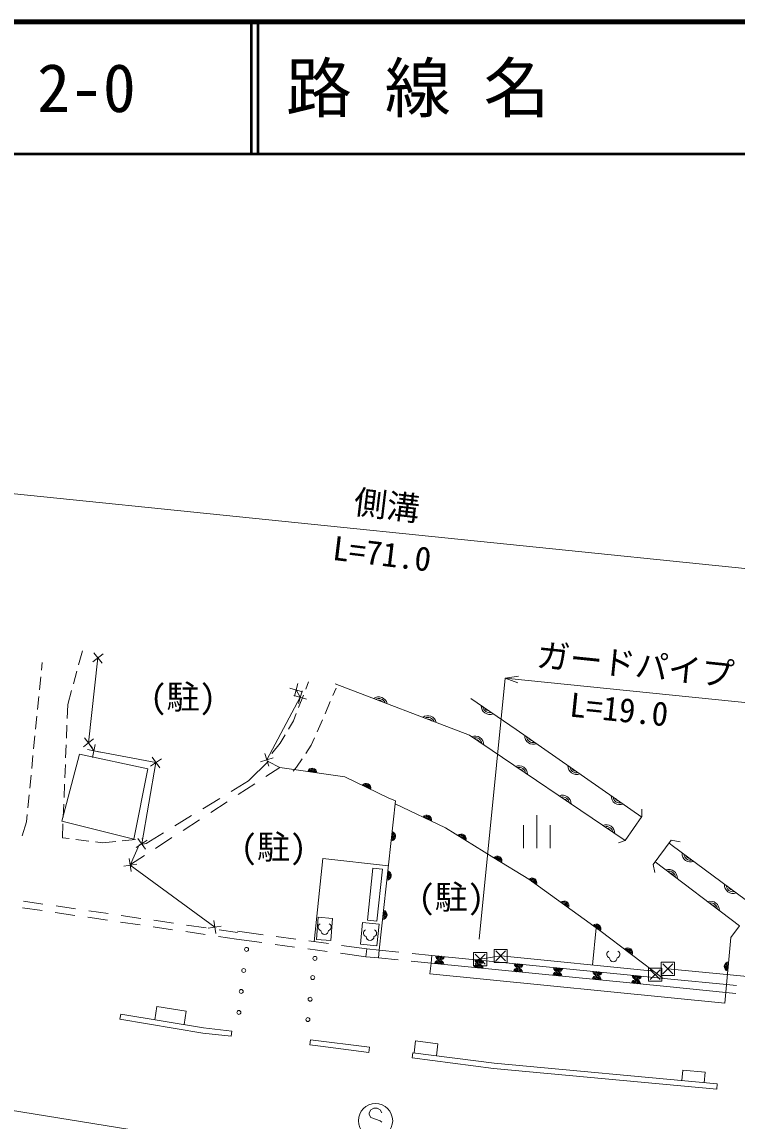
# Model space of a CAD drawing. Units: millimetres, scale not verified. Extents: x 40000 to 680000, y 20000 to 380000.
# Drawn here: x 160376 to 214576, y 296639 to 380000 of the extents above; entities that cross this region are included whole.
import ezdxf
from ezdxf.enums import TextEntityAlignment as Align

# ---------------------------------------------------------------- set-up
doc = ezdxf.new("R2010")
doc.units = ezdxf.units.MM
doc.header["$LTSCALE"] = 1000
for name, color, linetype, lineweight in [('M-BGD', 7, 'Continuous', 13), ('M-BMK-ROW', 30, 'Continuous', 13), ('M-STR-HTXT', 7, 'Continuous', 13), ('M-STR-STRC', 7, 'Continuous', 13), ('M-STR-STRD', 7, 'Continuous', 13), ('M-TTL', 2, 'Continuous', 140), ('M-TTL-LINE', 7, 'Continuous', 50)]:
    doc.layers.add(name, color=color, linetype=linetype, lineweight=lineweight)
doc.layers.add('M-TTL-TXT', color=7, linetype='Continuous')
doc.styles.add('ＭＳ ゴシック', font='')
doc.styles.get('ＭＳ ゴシック').set_extended_font_data('MS Gothic')

msp = doc.modelspace()

# ---------------------------------------------------------------- linework, layer by layer
at = {"layer": 'M-BGD'}
for p, q in [((164953, 332307), (164663, 331235)), ((165747, 331457), (166528, 332081)), ((165825, 332159), (166449, 331378)), ((161908, 331407), (161851, 330837)), ((161802, 330340), (161703, 329345)), ((164532, 330753), (164271, 329788)), ((164140, 329305), (163850, 328234)), ((180680, 329476), (181642, 329203)), ((181025, 328859), (181298, 329821)), ((181889, 329404), (182104, 329956)), ((184185, 329461), (183944, 328908)), ((161654, 328847), (161555, 327852)), ((180991, 328919), (181953, 328646)), ((181335, 328302), (181608, 329264)), ((181345, 328006), (181708, 328938)), ((183745, 328449), (183347, 327532)), ((163850, 328234), (163807, 327175)), ((161506, 327354), (161408, 326359)), ((180575, 326355), (180949, 326987)), ((180949, 326987), (181164, 327540)), ((183147, 327073), (182749, 326156)), ((163786, 326675), (163746, 325676)), ((161358, 325862), (161260, 324866)), ((163726, 325176), (163685, 324177)), ((165028, 325008), (165809, 325632)), ((165106, 325711), (165731, 324930)), ((165722, 324218), (165923, 325198)), ((179311, 324509), (179947, 325293)), ((179947, 325293), (180321, 325925)), ((182309, 325144), (181887, 324514)), ((182550, 325698), (182309, 325144)), ((161210, 324369), (161112, 323374)), ((163391, 319377), (164745, 324457)), ((164745, 324457), (169910, 323356)), ((165333, 324808), (166312, 324608)), ((178785, 324518), (179075, 323561)), ((163665, 323678), (163625, 322678)), ((170120, 323553), (170944, 324120)), ((170815, 323424), (170248, 324248)), ((177537, 322434), (179062, 323932)), ((178451, 323895), (179409, 324184)), ((178870, 322771), (179916, 323452)), ((178930, 324039), (178996, 324121)), ((179916, 323452), (179039, 323909)), ((181186, 323469), (180943, 323171)), ((181609, 324099), (181186, 323469)), ((161062, 322876), (160964, 321881)), ((169910, 323356), (168862, 318007)), ((163604, 322179), (163564, 321180)), ((176223, 321630), (177537, 322434)), ((176775, 321406), (178032, 322225)), ((160915, 321384), (160816, 320388)), ((174091, 320326), (175370, 321108)), ((163544, 320680), (163503, 319681)), ((174680, 320042), (175937, 320861)), ((207366, 320296), (207374, 319726)), ((160710, 319321), (160401, 318276)), ((160767, 319891), (160710, 319321)), ((163391, 319377), (168862, 318007)), ((171958, 319021), (173238, 319804)), ((172585, 318678), (173842, 319496)), ((199403, 317327), (199403, 319827)), ((207374, 319726), (206102, 317905)), ((163483, 319181), (163440, 318122)), ((169792, 317695), (171105, 318499)), ((198403, 317327), (198403, 319077)), ((200403, 317327), (200403, 319077)), ((163440, 318122), (163961, 318057)), ((164457, 317994), (165450, 317870)), ((165946, 317807), (166467, 317742)), ((166467, 317742), (167480, 317847)), ((167977, 317899), (168972, 318003)), ((169043, 317376), (169861, 317950)), ((169165, 318072), (169740, 317254)), ((169256, 317591), (169792, 317695)), ((169469, 318055), (169522, 318060)), ((170490, 317313), (171747, 318132)), ((206102, 317905), (205591, 317742)), ((209583, 317951), (208213, 316084)), ((209649, 317545), (209419, 317727)), ((210260, 317827), (209583, 317951)), ((168606, 316086), (169256, 317591)), ((209649, 317545), (215869, 312932)), ((168091, 315980), (169080, 316130)), ((168661, 315561), (168510, 316549)), ((174983, 311349), (168586, 316055)), ((168606, 316086), (169652, 316768)), ((208213, 316084), (208342, 315498)), ((214763, 311441), (208372, 316302)), ((160419, 312815), (161903, 312598)), ((160484, 313311), (161968, 313093)), ((162958, 312948), (164442, 312731)), ((162892, 312453), (164377, 312235)), ((165366, 312090), (166850, 311873)), ((165431, 312586), (166915, 312369)), ((167905, 312224), (169389, 312006)), ((170378, 311861), (171863, 311644)), ((175058, 310855), (174907, 311843)), ((167840, 311728), (169324, 311510)), ((170313, 311365), (171797, 311148)), ((172787, 311003), (174271, 310785)), ((172852, 311499), (174336, 311281)), ((174488, 311274), (175477, 311424)), ((175326, 311136), (176711, 310933)), ((176720, 311033), (178648, 310770)), ((203628, 308467), (203908, 311289)), ((214115, 310567), (214763, 311441)), ((175260, 310640), (176638, 310439)), ((176638, 310439), (178566, 310175)), ((179638, 310634), (181125, 310431)), ((182115, 310296), (183602, 310093)), ((213651, 305589), (214115, 310567)), ((179557, 310040), (181043, 309837)), ((182034, 309701), (183520, 309498)), ((184511, 309363), (186439, 309100)), ((184592, 309958), (186521, 309694)), ((186439, 309100), (186521, 309694)), ((186521, 309694), (187461, 309601)), ((187461, 309601), (187401, 309004)), ((187461, 309601), (188953, 309453)), ((189948, 309354), (191441, 309205)), ((186439, 309100), (187401, 309004)), ((188894, 308856), (187401, 309004)), ((191382, 308608), (189889, 308757)), ((191382, 308608), (191302, 307812)), ((191441, 309205), (191382, 308608)), ((209501, 306806), (191382, 308608)), ((191441, 309205), (209560, 307403)), ((191302, 307812), (213651, 305589)), ((209501, 306806), (213725, 306386)), ((209560, 307403), (213781, 306983)), ((213781, 306983), (214534, 306908)), ((213725, 306385), (214478, 306311)), ((170438, 304321), (170597, 305324)), ((170597, 305324), (172820, 304971)), ((172661, 303969), (172820, 304971)), ((176287, 303466), (176243, 303069)), ((182249, 302804), (182205, 302406)), ((190102, 301809), (190212, 302709)), ((190212, 302709), (191900, 302502)), ((186670, 301846), (186721, 302242)), ((189994, 301821), (189946, 301424)), ((191788, 301590), (191900, 302502)), ((210391, 299701), (210464, 300500)), ((210464, 300500), (212157, 300345)), ((212083, 299543), (212157, 300345)), ((213079, 299451), (213042, 299053))]:
    msp.add_line(p, q, dxfattribs=at)
for points in [[(169452, 317663), (170532, 323836), (165823, 324708), (165418, 325320), (166137, 331769)], [(178930, 324039), (181472, 328783), (181161, 329340)], [(206102, 317905), (194295, 325901), (184117, 329800)], [(194398, 328685), (197824, 326344), (207354, 319698)], [(187461, 309601), (188688, 320916), (188134, 321156), (184841, 322738), (179916, 323452)], [(208986, 307460), (204169, 311102), (198792, 314974), (196133, 316601), (192469, 318883), (188664, 320694)], [(182535, 310239), (183183, 316563), (188155, 316002)], [(194787, 308872), (196662, 309160), (208263, 308006)]]:
    msp.add_lwpolyline(points, dxfattribs=at)
for points in [[(186983, 315821), (186571, 311863), (187283, 311789), (187696, 315747)], [(182836, 312091), (182704, 310419), (183790, 310333), (183922, 312005)], [(186200, 311697), (186036, 310049), (187280, 309925), (187445, 311572)]]:
    msp.add_lwpolyline(points, close=True, dxfattribs=at)
for centre in [(177397, 309657), (182583, 308974), (177182, 308055), (182413, 307522), (176995, 306464), (182216, 305875), (176816, 304873), (182047, 304333)]:
    msp.add_circle(centre, 150, dxfattribs=at)
for centre, radius, start, end in [((187408, 328160), 654, 11.81759, 126.25943), ((187408, 328160), 523, 21.62883, 116.44819), ((187408, 328160), 392, 43.50528, 94.57174), ((195836, 328131), 654, 178.43298, 292.87482), ((195836, 328131), 523, 188.24422, 283.06358), ((195836, 328131), 392, 210.12067, 261.18713), ((191143, 326729), 654, 11.81759, 126.25943), ((191143, 326729), 523, 21.62883, 116.44819), ((191143, 326729), 392, 43.50528, 94.57174), ((194726, 325182), 654, 358.67187, 113.11371), ((194726, 325182), 523, 8.48311, 103.30247), ((194726, 325182), 392, 30.35956, 81.42602), ((199134, 325862), 654, 177.89165, 292.33349), ((199134, 325862), 523, 187.70289, 282.52225), ((199134, 325862), 392, 209.57934, 260.6458), ((198038, 322939), 654, 358.67187, 113.11371), ((198038, 322939), 523, 8.48311, 103.30247), ((202415, 323574), 654, 177.89165, 292.33349), ((202415, 323574), 523, 187.70289, 282.52225), ((182371, 323041), 354, 0.545, 162.95017), ((182371, 323041), 283, 2.76904, 160.72614), ((182371, 323041), 212, 6.51536, 156.97981), ((182371, 323041), 142, 14.22709, 149.26808), ((182371, 323041), 100, 24.54475, 138.95042), ((198038, 322939), 392, 30.35956, 81.42602), ((202415, 323574), 392, 209.57934, 260.6458), ((186464, 321898), 354, 343.13536, 145.54054), ((186464, 321898), 283, 345.3594, 143.3165), ((186464, 321898), 212, 349.10573, 139.57017), ((186464, 321898), 142, 356.81745, 131.85844), ((186464, 321898), 100, 7.13512, 121.54078), ((201350, 320696), 654, 358.67187, 113.11371), ((201350, 320696), 523, 8.48311, 103.30247), ((201350, 320696), 392, 30.35956, 81.42602), ((205696, 321286), 654, 177.89165, 292.33349), ((205696, 321286), 523, 187.70289, 282.52225), ((205696, 321286), 392, 209.57934, 260.6458), ((191070, 319489), 354, 343.33754, 145.74272), ((191070, 319489), 283, 345.56158, 143.51868), ((191070, 319489), 212, 349.3079, 139.77235), ((191070, 319489), 142, 357.01963, 132.06062), ((191070, 319489), 100, 7.3373, 121.74296), ((188344, 318247), 354, 272.60384, 75.00902), ((188344, 318247), 283, 274.82788, 72.78498), ((188344, 318247), 212, 278.57421, 69.03866), ((204662, 318453), 654, 358.67187, 113.11371), ((204662, 318453), 523, 8.48311, 103.30247), ((204662, 318453), 392, 30.35956, 81.42602), ((188344, 318247), 142, 286.28594, 61.32693), ((188344, 318247), 100, 296.6036, 51.00926), ((193694, 318056), 354, 336.88373, 139.28891), ((193694, 318056), 283, 339.10777, 137.06487), ((193694, 318056), 212, 342.8541, 133.31854), ((193694, 318056), 142, 350.56583, 125.60681), ((193694, 318056), 100, 0.88349, 115.28915), ((211065, 316936), 654, 176.2162, 290.65804), ((211065, 316936), 523, 186.02744, 280.8468), ((196404, 316372), 354, 337.33011, 139.73529), ((196404, 316372), 283, 339.55415, 137.51125), ((196404, 316372), 212, 343.30048, 133.76493), ((196404, 316372), 142, 351.01221, 126.0532), ((196404, 316372), 100, 1.32987, 115.73554), ((211065, 316936), 392, 207.90389, 258.97035), ((188021, 315264), 354, 272.60384, 75.00902), ((188021, 315264), 283, 274.82788, 72.78498), ((188021, 315264), 212, 278.57421, 69.03866), ((188021, 315264), 142, 286.28594, 61.32693), ((188021, 315264), 100, 296.6036, 51.00926), ((209401, 315074), 654, 355.52302, 109.96486), ((209401, 315074), 523, 5.33426, 100.15362), ((209401, 315074), 392, 27.21071, 78.27717), ((199044, 314725), 354, 333.0392, 135.44438), ((199044, 314725), 283, 335.26324, 133.22034), ((199044, 314725), 212, 339.00957, 129.47402), ((199044, 314725), 142, 346.7213, 121.76229), ((199044, 314725), 100, 357.03896, 111.44462), ((214278, 314553), 654, 176.2162, 290.65804), ((214278, 314553), 523, 186.02744, 280.8468), ((214278, 314553), 392, 207.90389, 258.97035), ((187697, 312282), 354, 272.60384, 75.00902), ((201479, 312972), 354, 333.0392, 135.44438), ((201479, 312972), 283, 335.26324, 133.22034), ((201479, 312972), 212, 339.00957, 129.47402), ((201479, 312972), 142, 346.7213, 121.76229), ((201479, 312972), 100, 357.03896, 111.44462), ((212585, 312653), 654, 355.52302, 109.96486), ((212585, 312653), 523, 5.33426, 100.15362), ((212585, 312653), 392, 27.21071, 78.27717), ((187697, 312282), 283, 274.82788, 72.78498), ((187697, 312282), 212, 278.57421, 69.03866), ((187697, 312282), 142, 286.28594, 61.32693), ((187697, 312282), 100, 296.6036, 51.00926), ((183088, 311354), 268, 116.08703, 255.33416), ((183320, 311095), 300, 180, 0), ((183553, 311354), 268, 284.66584, 63.91297), ((186526, 310892), 268, 116.08703, 255.33416), ((186991, 310892), 268, 284.66584, 63.91297), ((203913, 311219), 354, 333.0392, 135.44438), ((203913, 311219), 283, 335.26324, 133.22034), ((203913, 311219), 212, 339.00957, 129.47402), ((203913, 311219), 142, 346.7213, 121.76229), ((203913, 311219), 100, 357.03896, 111.44462), ((186759, 310633), 300, 180, 0), ((204970, 309281), 268, 116.08703, 255.33416), ((205434, 309281), 268, 284.66584, 63.91297), ((206310, 309415), 354, 331.70792, 134.1131), ((206310, 309415), 283, 333.93196, 131.88906), ((206310, 309415), 212, 337.67829, 128.14274), ((206310, 309415), 142, 345.39002, 120.43101), ((206310, 309415), 100, 355.70768, 110.11335), ((191994, 308493), 354, 3.1167, 165.52188), ((192064, 309198), 354, 183.1167, 345.52188), ((191994, 308493), 283, 5.34074, 163.29784), ((192064, 309198), 283, 185.34074, 343.29784), ((191994, 308493), 212, 9.08707, 159.55152), ((192064, 309198), 212, 189.08707, 339.55152), ((191994, 308493), 142, 16.7988, 151.83979), ((191994, 308493), 100, 27.11646, 141.52213), ((192064, 309198), 142, 196.7988, 331.83979), ((192064, 309198), 100, 207.11646, 321.52213), ((194979, 308196), 354, 3.1167, 165.52188), ((195050, 308901), 354, 183.1167, 345.52188), ((194979, 308196), 283, 5.34074, 163.29784), ((195050, 308901), 283, 185.34074, 343.29784), ((195050, 308901), 212, 189.08707, 339.55152), ((195050, 308901), 142, 196.7988, 331.83979), ((195050, 308901), 100, 207.11646, 321.52213), ((198035, 308604), 354, 183.1167, 345.52188), ((198035, 308604), 283, 185.34074, 343.29784), ((198035, 308604), 212, 189.08707, 339.55152), ((198035, 308604), 142, 196.7988, 331.83979), ((198035, 308604), 100, 207.11646, 321.52213), ((205202, 309021), 300, 180, 0), ((213963, 308355), 354, 93.47154, 255.87672), ((213963, 308355), 283, 95.69558, 253.65268), ((213963, 308355), 212, 99.4419, 249.90635), ((213963, 308355), 142, 107.15363, 242.19462), ((213963, 308355), 100, 117.47129, 231.87696), ((194979, 308196), 212, 9.08707, 159.55152), ((194979, 308196), 142, 16.7988, 151.83979), ((194979, 308196), 100, 27.11646, 141.52213), ((197965, 307899), 354, 3.1167, 165.52188), ((197965, 307899), 283, 5.34074, 163.29784), ((197965, 307899), 212, 9.08707, 159.55152), ((197965, 307899), 142, 16.7988, 151.83979), ((197965, 307899), 100, 27.11646, 141.52213), ((200950, 307602), 354, 3.1167, 165.52188), ((201020, 308307), 354, 183.1167, 345.52188), ((200950, 307602), 283, 5.34074, 163.29784), ((201020, 308307), 283, 185.34074, 343.29784), ((200950, 307602), 212, 9.08707, 159.55152), ((201020, 308307), 212, 189.08707, 339.55152), ((200950, 307602), 142, 16.7988, 151.83979), ((200950, 307602), 100, 27.11646, 141.52213), ((201020, 308307), 142, 196.7988, 331.83979), ((201020, 308307), 100, 207.11646, 321.52213), ((203935, 307305), 354, 3.1167, 165.52188), ((204005, 308010), 354, 183.1167, 345.52188), ((204005, 308010), 283, 185.34074, 343.29784), ((204005, 308010), 212, 189.08707, 339.55152), ((204005, 308010), 142, 196.7988, 331.83979), ((204005, 308010), 100, 207.11646, 321.52213), ((206991, 307713), 354, 183.1167, 345.52188), ((206991, 307713), 283, 185.34074, 343.29784), ((206991, 307713), 212, 189.08707, 339.55152), ((206991, 307713), 142, 196.7988, 331.83979), ((206991, 307713), 100, 207.11646, 321.52213), ((203935, 307305), 283, 5.34074, 163.29784), ((203935, 307305), 212, 9.08707, 159.55152), ((203935, 307305), 142, 16.7988, 151.83979), ((203935, 307305), 100, 27.11646, 141.52213), ((206920, 307008), 354, 3.1167, 165.52188), ((206920, 307008), 283, 5.34074, 163.29784), ((206920, 307008), 212, 9.08707, 159.55152), ((206920, 307008), 142, 16.7988, 151.83979), ((206920, 307008), 100, 27.11646, 141.52213)]:
    msp.add_arc(centre, radius, start, end, dxfattribs=at)
at = {"layer": 'M-BMK-ROW'}
for p, q in [((194608, 308422), (194608, 309422)), ((194608, 309422), (195608, 309422)), ((194733, 309297), (195483, 308547)), ((195483, 309297), (194733, 308547)), ((195608, 309422), (195608, 308422)), ((196162, 308660), (196162, 309660)), ((196162, 309660), (197162, 309660)), ((196287, 309535), (197037, 308785)), ((197037, 309535), (196287, 308785)), ((197162, 309660), (197162, 308660)), ((197162, 308660), (196162, 308660)), ((208837, 307678), (208837, 308678)), ((208837, 308678), (209837, 308678)), ((208962, 308553), (209712, 307803)), ((209712, 308553), (208962, 307803)), ((209837, 308678), (209837, 307678)), ((195608, 308422), (194608, 308422)), ((207872, 307237), (207872, 308237)), ((207872, 308237), (208872, 308237)), ((207997, 308112), (208747, 307362)), ((208747, 308112), (207997, 307362)), ((209837, 307678), (208837, 307678)), ((208872, 308237), (208872, 307237)), ((220363, 307127), (209337, 308178)), ((208872, 307237), (207872, 307237))]:
    msp.add_line(p, q, dxfattribs=at)
msp.add_lwpolyline([(176287, 303466), (174135, 303706), (167864, 304750)], dxfattribs=at)
at = {"layer": 'M-STR-HTXT'}
for p, q in [((154980, 344703), (224326, 337597)), ((195034, 310432), (197004, 330235)), ((197004, 330235), (198024, 330381)), ((197004, 330235), (215905, 328298)), ((197004, 330235), (197973, 329884))]:
    msp.add_line(p, q, dxfattribs=at)
at = {"layer": 'M-STR-STRC'}
for p, q in [((187057, 297607), (186821, 297488)), ((187293, 297607), (187057, 297607)), ((187530, 297488), (187293, 297607)), ((186821, 297488), (186702, 297252)), ((186702, 297252), (186702, 297134)), ((186702, 297134), (186821, 296897)), ((186821, 296897), (187530, 296661)), ((187648, 297252), (187530, 297488)), ((187530, 296661), (187648, 296543))]:
    msp.add_line(p, q, dxfattribs=at)
msp.add_circle((187175, 296661), 1300, dxfattribs=at)
at = {"layer": 'M-STR-STRD'}
for p, q in [((167864, 304750), (167799, 304355)), ((167799, 304355), (174080, 303309)), ((174080, 303309), (176243, 303069)), ((186721, 302242), (182249, 302804)), ((182205, 302406), (182992, 302319)), ((182992, 302319), (186670, 301846)), ((196169, 301027), (189994, 301821)), ((189946, 301424), (196118, 300631)), ((213079, 299451), (196169, 301027)), ((191704, 292255), (142718, 300192)), ((196118, 300631), (213042, 299053))]:
    msp.add_line(p, q, dxfattribs=at)
at = {"layer": 'M-TTL'}
msp.add_line((680000, 380000), (40000, 380000), dxfattribs=at)
at = {"layer": 'M-TTL-LINE'}
for p, q in [((177750, 380000), (177750, 370000)), ((178250, 380000), (178250, 370000)), ((40000, 370000), (680000, 370000))]:
    msp.add_line(p, q, dxfattribs=at)

# ---------------------------------------------------------------- texts
at = {"layer": 'M-BGD', "style": 'ＭＳ ゴシック'}
for p in [(170089, 327341), (176953, 315957), (190424, 312157)]:
    msp.add_text('(駐)', height=1833, dxfattribs=at).set_placement(p, align=Align.BOTTOM_LEFT)
at = {"layer": 'M-STR-HTXT', "style": 'ＭＳ ゴシック'}
for s, rotation, p in [('側溝', 353.089, (185384, 342188)), ('L=71.0', 353.089, (183782, 338665)), ('ガードパイプ', 354.149, (199267, 330566)), ('L=19.0', 354.149, (201764, 326781))]:
    msp.add_text(s, height=1833, rotation=rotation, dxfattribs=at).set_placement(p, align=Align.BOTTOM_LEFT)
at = {"layer": 'M-TTL-TXT', "style": 'ＭＳ ゴシック'}
for s, p in [('2-0', (161521, 375000)), ('路 線 名', (180380, 375000))]:
    msp.add_text(s, height=3666, dxfattribs=at).set_placement(p, align=Align.MIDDLE_LEFT)

doc.saveas('drawing.dxf')
